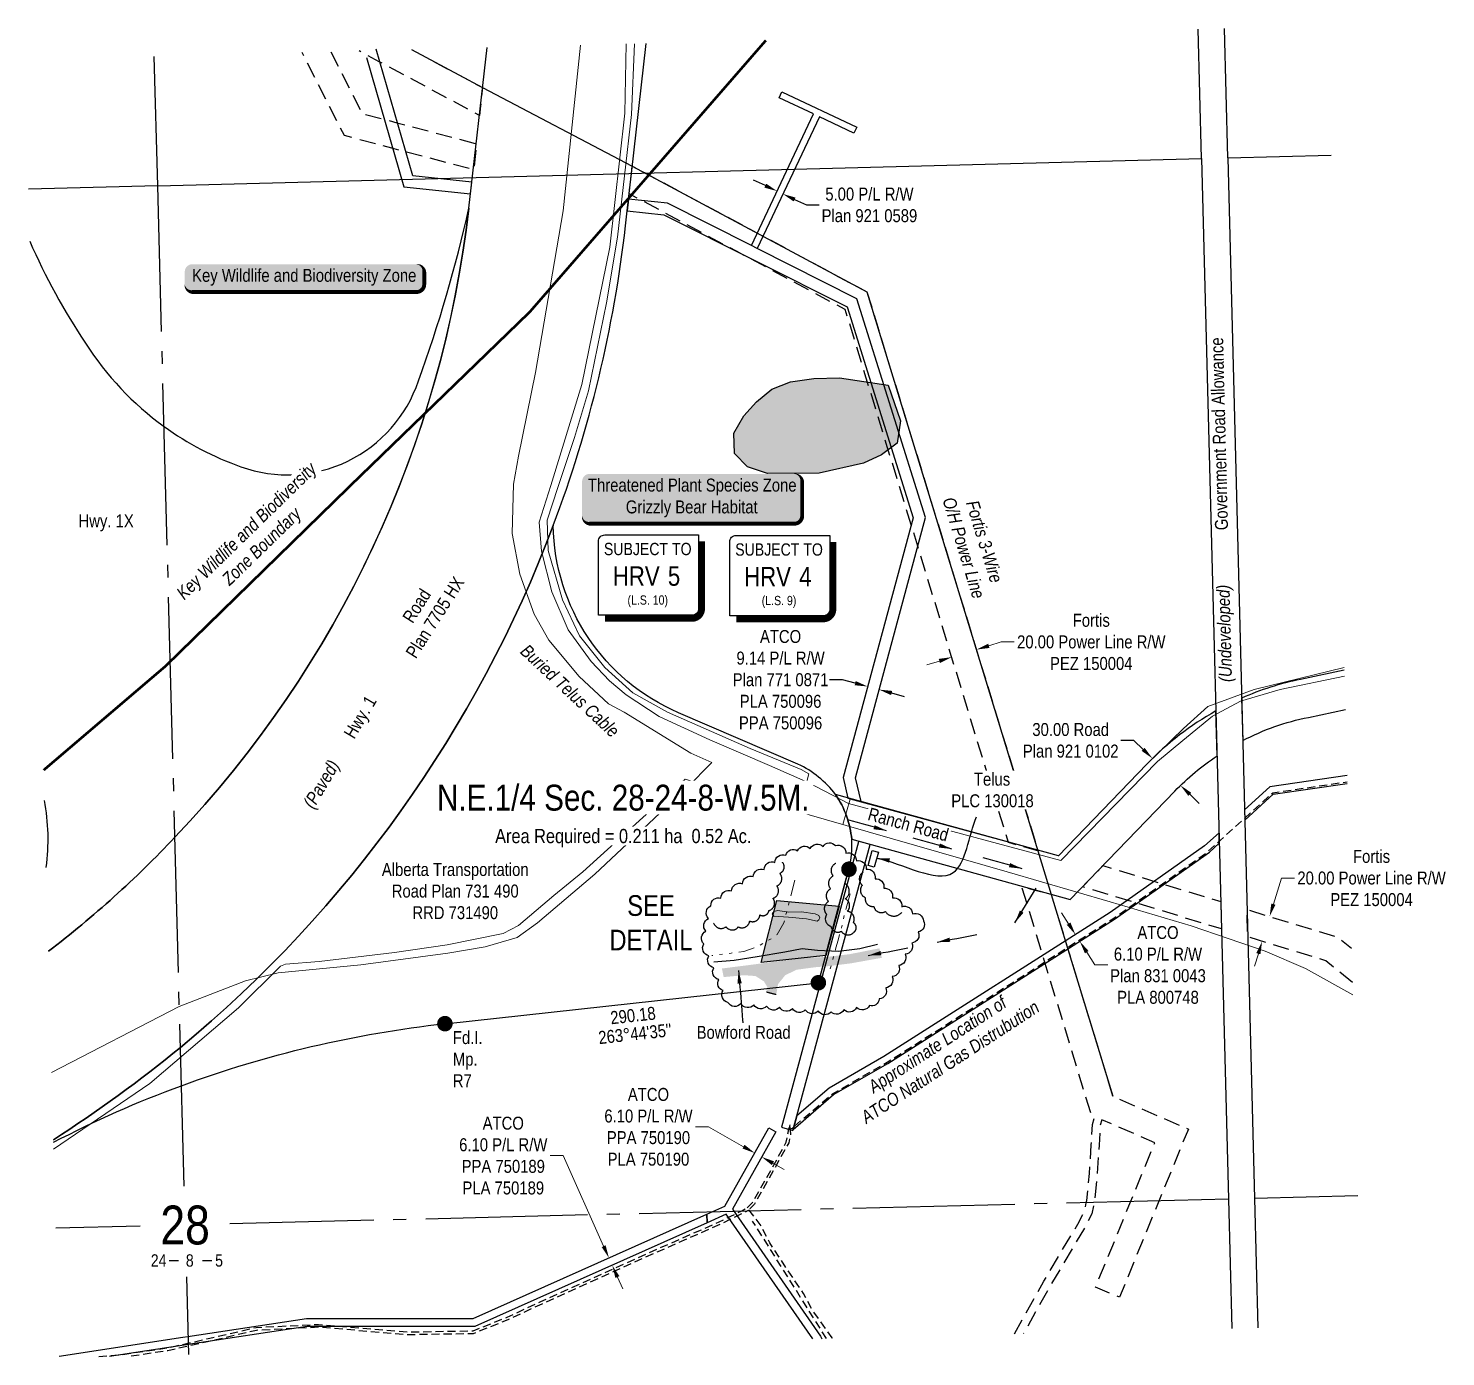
# Model space of a CAD drawing. Extents: x 635816 to 637841, y 5658887 to 5660818.
# Drawn here: x 635816 to 636911, y 5659793 to 5660818 of the extents above; entities that cross this region are included whole.
import ezdxf
from ezdxf.enums import TextEntityAlignment as Align

# ---------------------------------------------------------------- set-up
doc = ezdxf.new("R2010")
doc.units = 0
doc.header["$LTSCALE"] = 5
doc.header["$PDMODE"] = 34
doc.header["$PDSIZE"] = 0.03
for name, pattern in [('0', [1, 1, 0]), ('CENTERLINEX33', [6.5, 2.5, -1, 0.5, -1, 0.5, -1]), ('DASHDOT2', [12.7, 6.35, -3.175, 0, -3.175]), ('foc-FLOWLINE', [3.75, 2.5, -1.25]), ('foc-QUARTERLINE', [33, 25, -3, 2, -3]), ('UG_PIPE', [1.875, 1.25, -0.625])]:
    doc.linetypes.add(name, pattern=pattern)
doc.layers.get('Defpoints').update_dxf_attribs({"color": 9})
for name, color, linetype in [('10', 1, 'Continuous'), ('9', 3, 'Continuous'), ('AS-FENCE-DASH', 48, 'foc-FENCE-DASH'), ('AS-PIPE-UG', 44, 'UG_PIPE'), ('AS-PIPE-UG-T', 44, 'Continuous'), ('AS-POWER-OH-ATCO PIPELINES', 241, 'foc-OHPOWER'), ('AS-ROADS', 254, 'Continuous'), ('AS-WILDLIFE', 131, 'DASHDOT2'), ('AS-WILDLIFE-BLOCK', 131, 'Continuous'), ('C-RW', 13, 'Continuous'), ('C-SYMBOL', 7, 'Continuous'), ('CG-NOTES', 7, 'Continuous'), ('CTW', 7, 'Continuous'), ('DETAIL-T', 7, 'Continuous'), ('F-EZE', 190, 'foc-FLOWLINE'), ('F-RW', 190, 'Continuous'), ('L-AREAREQUIRED', 7, 'Continuous'), ('L-BD', 7, 'Continuous'), ('L-MON', 1, 'Continuous'), ('L-QSEC', 8, 'foc-QUARTERLINE'), ('L-ROAD-T', 7, 'Continuous'), ('L-SEC', 7, 'Continuous'), ('L-SECLBL', 7, 'Continuous'), ('L-TITLEDB', 4, 'Continuous'), ('L-TITLEDB-T', 4, 'Continuous'), ('P-TEMP WITHIN-BLACK', 5, 'Continuous'), ('PLA', 7, 'Continuous'), ('PROPOSED-SCOPE', 240, 'Continuous'), ('T-BUSH', 110, '0'), ('T-SLOPE', 48, 'Continuous'), ('T-WATER', 160, 'Continuous'), ('T-WATER-H', 133, 'Continuous')]:
    doc.layers.add(name, color=color, linetype=linetype)
for name, color, linetype, lineweight in [('AS-GENERAL', 48, 'Continuous', 18), ('C-RW-T', 13, 'Continuous', 9), ('EXISTING PIPE (EXIST OR HP)', 240, 'CENTERLINEX33', 20), ('F-RW-T', 190, 'Continuous', 9), ('T-TEXT', 48, 'Continuous', 18)]:
    doc.layers.add(name, color=color, linetype=linetype, lineweight=lineweight)
doc.layers.add('AS-TELUS-ATCO PIPELINES', color=7, linetype='foc-TEL', lineweight=9, true_color=0xff9c38)
doc.layers.add('P-GROUND DISTURBANCE-H', color=7, linetype='Continuous', true_color=0x999999)
doc.styles.add('100L', font='ARIALN.TTF', dxfattribs={"height": 11})
doc.styles.add('175L', font='ARIALN.TTF', dxfattribs={"height": 20})
doc.styles.add('240', font='ARIALN.TTF', dxfattribs={"height": 30})
doc.styles.add('3.6', font='ARIALN.TTF', dxfattribs={"height": 3.6})
doc.styles.add('80', font='ARIALN.TTF', dxfattribs={"height": 10})
doc.styles.add('80CG', font='ARIALN.TTF', dxfattribs={"height": 10})
doc.styles.add('80L', font='ARIALN.TTF', dxfattribs={"height": 10})
doc.styles.add('80LS', font='ARIALNI.TTF', dxfattribs={"height": 10})
doc.styles.add('foc-LtypeFont', font='ARIALN.TTF', dxfattribs={"height": 7.35})
doc.styles.add('HRV', font='ARIALN.TTF', dxfattribs={"height": 3})
doc.styles.add('SIMPLEX', font='ARIALN.TTF')
doc.linetypes.add('foc-FENCE-DASH', pattern='A,0.5,-0.5,1,-0.5,1,-0.5,1,-0.5,1,-0.5,["X",foc-LtypeFont,S=0.2,R=0,X=-0.625,Y=-0.75],-0.5', length=7.5)
doc.linetypes.add('foc-OHPOWER', pattern='A,10,-1,["O/P",foc-LtypeFont,S=0.2,R=0,X=-0.5,Y=-0.75],-3.25', length=14.25)
doc.linetypes.add('foc-TEL', pattern='A,2,-1,["T",foc-LtypeFont,S=0.2,R=0,X=-0.425,Y=-0.75],-1.24,8', length=12.24)
doc.dimstyles.new('Compass 5 000', dxfattribs={"dimscale": 5, "dimtxt": 9, "dimasz": 2, "dimexe": 0.2, "dimexo": 0.0625, "dimgap": 0.5, "dimtad": 0, "dimtih": 1, "dimtoh": 1, "dimzin": 0, "dimdsep": 46, "dimtxsty": '80CG', "dimcen": 0.1, "dimse1": 1, "dimse2": 1, "dimclrd": 256, "dimclrt": 256, "dimaunit": 1, "dimadec": 4, "dimazin": 0, "dimtfac": 0.06, "dimtofl": 0, "dimtmove": 0, "dimatfit": 1, "dimfxl": 0.2, "dimtolj": 1, "dimtzin": 0, "dimlwd": -1, "dimarcsym": 0})

# ---------------------------------------------------------------- blocks, each defined once
blk = doc.blocks.new('fdia')
at = {"color": 255, "const_width": 1}
blk.add_lwpolyline([(-0.5, 0, 1), (0.5, 0, 1)], format="xyb", close=True, dxfattribs=at)
blk = doc.blocks.new('Fdiaa')
blk.add_blockref('fdia', (0, 0))
blk = doc.blocks.new('fdib')
at = {"color": 1, "const_width": 1.6}
blk.add_lwpolyline([(-0.4, 0, 1), (0.4, 0, 1)], format="xyb", close=True, dxfattribs=at)
at = {"color": 1}
blk.add_circle((0, 0), 0.8, dxfattribs=at)
blk = doc.blocks.new('Fdibb')
blk.add_blockref('fdib', (0, 0))
blk = doc.blocks.new('fdicc')
for name in ['Fdibb', 'Fdiaa']:
    blk.add_blockref(name, (0, 0))
blk = doc.blocks.new('FDI')
blk.add_blockref('fdicc', (0, 0))
blk = doc.blocks.new('L-SECLBL')
at = {"layer": '9', "color": 7}
for p, q in [((-5.1, -27.8), (-12.3, -27.8)), ((20.7, -27.8), (13.5, -27.8))]:
    blk.add_line(p, q, dxfattribs=at)
at = {"layer": '10', "color": 2, "style": 'SIMPLEX'}
blk.add_attdef('SEC', text='', height=30, dxfattribs=at).set_placement((0, 0), align=Align.MIDDLE)
at = {"layer": '10', "color": 5, "style": '80L'}
blk.add_attdef('TWP', text='', height=9.5, dxfattribs=at).set_placement((-14.4, -27.4), align=Align.MIDDLE_RIGHT)
blk.add_attdef('RGE', text='', height=9.5, dxfattribs=at).set_placement((3.6, -27.4), align=Align.MIDDLE_CENTER)
blk.add_attdef('MER', text='', height=9.5, dxfattribs=at).set_placement((23.2, -27.4), align=Align.MIDDLE_LEFT)
blk = doc.blocks.new('*D510')
at = {"layer": 'Defpoints', "color": 0, "transparency": 16777216}
for p in [(636529, 5660333.8), (636548, 5660339.7), (636548.4, 5660338.4)]:
    blk.add_point(p, dxfattribs=at)
at = {"layer": 'F-RW-T', "transparency": 16777216}
for p, q in [((636558, 5660341.3), (636567.5, 5660344.3)), ((636567.5, 5660344.3), (636577.5, 5660344.3)), ((636519.8, 5660329.6), (636510.2, 5660326.7))]:
    blk.add_line(p, q, dxfattribs=at)
for points in [[(636557.5, 5660342.9), (636558.5, 5660339.7), (636548.4, 5660338.4)], [(636519.3, 5660331.2), (636520.3, 5660328), (636529.3, 5660332.6)]]:
    blk.add_solid(points, dxfattribs=at)
at = {"layer": 'F-RW-T', "transparency": 16777216, "insert": (636637.1, 5660344.3), "char_height": 10, "attachment_point": 5, "style": '80CG'}
blk.add_mtext('\\A1;Fortis\\P20.00 Power Line R/W\\PPEZ 150004', dxfattribs=at)
blk = doc.blocks.new('*D511')
at = {"layer": 'Defpoints', "color": 0, "transparency": 16777216}
for p in [(636774.8, 5660132.3), (636775.6, 5660132.1), (636769.8, 5660113)]:
    blk.add_point(p, dxfattribs=at)
at = {"layer": 'F-RW-T', "transparency": 16777216}
for p, q in [((636777.7, 5660141.9), (636783.9, 5660162)), ((636783.9, 5660162), (636793.9, 5660162)), ((636766.1, 5660103.6), (636763.1, 5660094.1))]:
    blk.add_line(p, q, dxfattribs=at)
for points in [[(636776.1, 5660142.4), (636779.3, 5660141.4), (636774.8, 5660132.3)], [(636764.5, 5660104.1), (636767.7, 5660103.2), (636769, 5660113.2)]]:
    blk.add_solid(points, dxfattribs=at)
at = {"layer": 'F-RW-T', "transparency": 16777216, "insert": (636853.5, 5660162), "char_height": 10, "attachment_point": 5, "style": '80CG'}
blk.add_mtext('\\A1;Fortis\\P20.00 Power Line R/W\\PPEZ 150004', dxfattribs=at)
blk = doc.blocks.new('*D512')
at = {"layer": 'C-RW', "transparency": 16777216}
for p, q in [((636445.1, 5660315.1), (636435.1, 5660315.1)), ((636454.8, 5660312.5), (636445.1, 5660315.1)), ((636482.9, 5660304.9), (636492.6, 5660302.3))]:
    blk.add_line(p, q, dxfattribs=at)
for points in [[(636455.2, 5660314.1), (636454.4, 5660310.9), (636464.5, 5660309.9)], [(636483.4, 5660306.5), (636482.5, 5660303.3), (636473.3, 5660307.5)]]:
    blk.add_solid(points, dxfattribs=at)
at = {"layer": 'Defpoints', "color": 0, "transparency": 16777216}
for p in [(636464.5, 5660309.9), (636458.6, 5660288.1), (636467.4, 5660285.7)]:
    blk.add_point(p, dxfattribs=at)
at = {"layer": 'C-RW', "transparency": 16777216, "insert": (636397.2, 5660315.1), "char_height": 10, "attachment_point": 5, "style": '80CG'}
blk.add_mtext('\\A1;ATCO\\P9.14 P/L R/W\\PPlan 771 0871\\PPLA 750096\\PPPA 750096', dxfattribs=at)
blk = doc.blocks.new('*D513')
at = {"layer": 'C-RW-T', "transparency": 16777216}
for p, q in [((636341.5, 5659969.9), (636331.5, 5659969.9)), ((636368.6, 5659954.6), (636341.5, 5659969.9)), ((636391.3, 5659941.8), (636400.1, 5659936.9))]:
    blk.add_line(p, q, dxfattribs=at)
for points in [[(636369.4, 5659956.1), (636367.8, 5659953.2), (636377.3, 5659949.7)], [(636392.2, 5659943.3), (636390.5, 5659940.4), (636382.6, 5659946.7)]]:
    blk.add_solid(points, dxfattribs=at)
at = {"layer": 'Defpoints', "color": 0, "transparency": 16777216}
for p in [(636377.3, 5659949.7), (636369.8, 5659936.4), (636375.1, 5659933.4)]:
    blk.add_point(p, dxfattribs=at)
at = {"layer": 'C-RW-T', "transparency": 16777216, "insert": (636295.2, 5659969.9), "char_height": 10, "attachment_point": 5, "style": '80CG'}
blk.add_mtext('\\A1;ATCO\\P6.10 P/L R/W\\PPPA 750190\\PPLA 750190', dxfattribs=at)
blk = doc.blocks.new('*D514')
at = {"layer": 'Defpoints', "color": 0, "transparency": 16777216}
for p in [(636684.3, 5660254.4), (636670.2, 5660239.8), (636691.8, 5660219)]:
    blk.add_point(p, dxfattribs=at)
at = {"layer": 'L-TITLEDB-T', "transparency": 16777216}
for p, q in [((636669.9, 5660268.3), (636659.9, 5660268.3)), ((636677.1, 5660261.4), (636669.9, 5660268.3)), ((636713.1, 5660226.7), (636720.3, 5660219.7))]:
    blk.add_line(p, q, dxfattribs=at)
for points in [[(636678.3, 5660262.6), (636676, 5660260.2), (636684.3, 5660254.4)], [(636714.3, 5660227.9), (636712, 5660225.5), (636705.9, 5660233.6)]]:
    blk.add_solid(points, dxfattribs=at)
at = {"layer": 'L-TITLEDB-T', "transparency": 16777216, "insert": (636621.2, 5660268.3), "char_height": 10, "attachment_point": 5, "style": '80CG'}
blk.add_mtext('\\A1;30.00 Road\\PPlan 921 0102', dxfattribs=at)
blk = doc.blocks.new('HRV')
blk.add_lwpolyline([(-35.1, 31.6), (37.2, 31.6), (37.2, -25.5, -0.414214), (32.2, -30.5), (-40.1, -30.5), (-40.1, 26.6, -0.414214)], format="xyb", close=True)
at = {"const_width": 5, "flags": 128}
blk.add_lwpolyline([(-35.1, -33), (32.2, -33, 0.414214), (39.7, -25.5), (39.7, 26.6)], format="xyb", dxfattribs=at)
at = {"style": '80L'}
blk.add_text('SUBJECT TO', height=9.5, dxfattribs=at).set_placement((-2, 13.1), align=Align.BOTTOM_CENTER)
blk.add_attdef('(N.W.1/4 00)', text='', height=7.12, dxfattribs=at).set_placement((-2, -24.4), align=Align.BOTTOM_CENTER)
at = {"layer": 'CTW', "color": 3, "style": 'HRV'}
blk.add_text('HRV', height=15, dxfattribs=at).set_placement((-10.9, -0.2), align=Align.MIDDLE_CENTER)
blk.add_attdef('0', text='', height=15, dxfattribs=at).set_placement((18.3, -0.2), align=Align.MIDDLE_CENTER)
blk = doc.blocks.new('*D519')
at = {"layer": 'C-RW', "transparency": 16777216}
for p, q in [((636385.5, 5660696.6), (636376.4, 5660700.9)), ((636408, 5660685.9), (636417.1, 5660681.7)), ((636417.1, 5660681.7), (636427.1, 5660681.7))]:
    blk.add_line(p, q, dxfattribs=at)
for points in [[(636386.2, 5660698.1), (636384.7, 5660695.1), (636394.5, 5660692.4)], [(636408.8, 5660687.4), (636407.3, 5660684.4), (636399, 5660690.2)]]:
    blk.add_solid(points, dxfattribs=at)
at = {"layer": 'Defpoints', "color": 0, "transparency": 16777216}
for p in [(636394.4, 5660692.2), (636398.9, 5660690), (636399, 5660690.2)]:
    blk.add_point(p, dxfattribs=at)
at = {"layer": 'C-RW', "transparency": 16777216, "insert": (636465.8, 5660681.7), "char_height": 10, "attachment_point": 5, "style": '80CG'}
blk.add_mtext('\\A1;5.00 P/L R/W\\PPlan 921 0589', dxfattribs=at)
blk = doc.blocks.new('*U520')
h = blk.add_hatch(color=255)
edge = h.paths.add_edge_path()
edge.add_line((-79, -20), (79, -20))
edge.add_arc((79, -14), 6, 270, 360)
edge.add_line((85, -14), (85, 12.5))
edge.add_arc((79, 12.5), 6, 0, 90)
edge.add_line((79, 18.5), (-79, 18.5))
edge.add_arc((-79, 12.5), 6, 90, 180)
edge.add_line((-85, 12.5), (-85, -14))
edge.add_arc((-79, -14), 6, 180, 270)
at = {"color": 131, "flags": 128}
blk.add_lwpolyline([(-79, -20, 3, 3, 0), (79, -20, 3, 3, 0.414214), (85, -14, 3, 3, 0), (85, 12.5, 3, 0, 0.414214), (79, 18.5, 0, 0, 0), (-79, 18.5, 0, 0, 0.414214), (-85, 12.5, 0, 0, 0), (-85, -14, 0, 3, 0.414214)], format="xyseb", close=True, dxfattribs=at)
at = {"color": 131, "style": '80'}
blk.add_attdef('ENTER_TEXT_001', (-36, -5), '', height=10, dxfattribs=at)
blk = doc.blocks.new('*U475')
h = blk.add_hatch(color=255)
edge = h.paths.add_edge_path()
edge.add_line((-86.5, -11.5), (86.5, -11.5))
edge.add_arc((86.5, -5.5), 6, 270, 360)
edge.add_line((92.5, -5.5), (92.5, 4))
edge.add_arc((86.5, 4), 6, 0, 90)
edge.add_line((86.5, 10), (-86.5, 10))
edge.add_arc((-86.5, 4), 6, 90, 180)
edge.add_line((-92.5, 4), (-92.5, -5.5))
edge.add_arc((-86.5, -5.5), 6, 180, 270)
at = {"color": 131, "flags": 128}
blk.add_lwpolyline([(-86.5, -11.5, 3, 3, 0), (86.5, -11.5, 3, 3, 0.414214), (92.5, -5.5, 3, 3, 0), (92.5, 4, 3, 0, 0.414214), (86.5, 10, 0, 0, 0), (-86.5, 10, 0, 0, 0.414214), (-92.5, 4, 0, 0, 0), (-92.5, -5.5, 0, 3, 0.414214)], format="xyseb", close=True, dxfattribs=at)
at = {"color": 131, "style": '80'}
blk.add_attdef('ENTER_TEXT_001', (-36, -5), '', height=10, dxfattribs=at)
blk = doc.blocks.new('*D541')
at = {"layer": 'C-RW-T', "transparency": 16777216}
for p, q in [((636229.4, 5659947.7), (636219.4, 5659947.7)), ((636260.6, 5659877.8), (636229.4, 5659947.7)), ((636271.3, 5659854), (636275.3, 5659844.8))]:
    blk.add_line(p, q, dxfattribs=at)
for points in [[(636262.1, 5659878.5), (636259.1, 5659877.1), (636264.7, 5659868.7)], [(636272.8, 5659854.6), (636269.7, 5659853.3), (636267.2, 5659863.1)]]:
    blk.add_solid(points, dxfattribs=at)
at = {"layer": 'Defpoints', "color": 0, "transparency": 16777216}
for p in [(636264.9, 5659868.8), (636267.2, 5659863.1), (636267.4, 5659863.2)]:
    blk.add_point(p, dxfattribs=at)
at = {"layer": 'C-RW-T', "transparency": 16777216, "insert": (636183.1, 5659947.7), "char_height": 10, "attachment_point": 5, "style": '80CG'}
blk.add_mtext('\\A1;ATCO\\P6.10 P/L R/W\\PPPA 750189\\PPLA 750189', dxfattribs=at)
blk = doc.blocks.new('*D546')
at = {"layer": 'C-RW-T', "transparency": 16777216}
for p, q in [((636619.6, 5660126.8), (636614.2, 5660135.2)), ((636633.6, 5660104.8), (636639.8, 5660094.9)), ((636639.8, 5660094.9), (636649.8, 5660094.9))]:
    blk.add_line(p, q, dxfattribs=at)
for points in [[(636621, 5660127.7), (636618.2, 5660125.9), (636624.9, 5660118.3)], [(636635, 5660105.7), (636632.2, 5660103.9), (636628.2, 5660113.2)]]:
    blk.add_solid(points, dxfattribs=at)
at = {"layer": 'Defpoints', "color": 0, "transparency": 16777216}
for p in [(636634.7, 5660124.5), (636637.9, 5660119.4), (636628.2, 5660113.2)]:
    blk.add_point(p, dxfattribs=at)
at = {"layer": 'C-RW-T', "transparency": 16777216, "insert": (636688.6, 5660094.9), "char_height": 10, "attachment_point": 5, "style": '80CG'}
blk.add_mtext('\\A1;ATCO\\P6.10 P/L R/W\\PPlan 831 0043\\PPLA 800748', dxfattribs=at)

msp = doc.modelspace()

# ---------------------------------------------------------------- hatches: boundary and pattern name
at = {"layer": 'AS-ROADS'}
h = msp.add_hatch(color=256, dxfattribs=at)
h.dxf.hatch_style = 1
h.paths.add_polyline_path([(636409.578, 5660091.229), (636424.076, 5660093.184), (636433.713, 5660093.962), (636451.668, 5660096.201), (636475.451, 5660100.454), (636473.492, 5660107.753), (636450.603, 5660103.256), (636432.875, 5660101.112), (636414.949, 5660100.304), (636394.835, 5660097.735), (636373.928, 5660094.98), (636351.915, 5660092.182), (636353.249, 5660085.567), (636369.071, 5660087.005), (636377.862, 5660086.359), (636384.406, 5660082.181), (636387.102, 5660077.701), (636386.188, 5660074.042), (636393.865, 5660072.048), (636395.249, 5660080.128), (636400.814, 5660087.016)])
at = {"layer": 'P-GROUND DISTURBANCE-H'}
h = msp.add_hatch(color=256, dxfattribs=at)
h.dxf.hatch_style = 1
h.paths.add_polyline_path([(636432.028, 5660102.152), (636382.337, 5660096.776), (636394.197, 5660144.798), (636442.322, 5660140.373)])
at = {"layer": 'T-WATER-H'}
h = msp.add_hatch(color=256, dxfattribs=at)
h.dxf.hatch_style = 1
h.paths.add_polyline_path([(636426.927, 5660474.657), (636387.174, 5660474.307), (636371.732, 5660479.573), (636361.652, 5660489.876), (636361.088, 5660505.578), (636368.85, 5660519.001), (636378.622, 5660529.811), (636390.361, 5660539.45), (636404.991, 5660545.079), (636422.828, 5660547.779), (636442.8, 5660548.284), (636480.182, 5660542.473), (636489.903, 5660514.917), (636487.141, 5660497.816), (636475.228, 5660488.659), (636461.129, 5660482.302)])

# ---------------------------------------------------------------- linework, layer by layer
at = {"layer": 'AS-FENCE-DASH', "flags": 128}
msp.add_lwpolyline([(636447.903, 5660162.123), (636439.187, 5660129.669), (636432.115, 5660103.438)], dxfattribs=at)
at = {"layer": 'AS-GENERAL', "flags": 128}
msp.add_lwpolyline([(636395.072, 5660136.939), (636391.98, 5660136.195), (636390.667, 5660134.521), (636392.117, 5660132.606), (636403.432, 5660131.912), (636417.239, 5660130.559), (636425.576, 5660128.822), (636426.69, 5660129.744), (636427.399, 5660131.399), (636426.747, 5660133.063), (636423.94, 5660134.421), (636413.277, 5660135.91), (636403.296, 5660135.774)], close=True, dxfattribs=at)
at = {"layer": 'AS-GENERAL', "const_width": 1, "flags": 128}
msp.add_lwpolyline([(636393.865, 5660072.048), (636386.188, 5660074.042)], dxfattribs=at)
at = {"layer": 'AS-PIPE-UG', "flags": 128}
for points in [[(636371.382, 5659907.466), (636375.498, 5659911.47), (636390.202, 5659937.081), (636401.598, 5659958.208), (636403.03, 5659965.307), (636403.651, 5659968.53)], [(636404.458, 5659970.003), (636404.47, 5659968.049), (636404.993, 5659964.92), (636403.497, 5659957.506), (636377.102, 5659910.24), (636372.777, 5659906.032)], [(636403.651, 5659968.53), (636404.61, 5659968.433), (636404.855, 5659968.409), (636406.305, 5659968.947), (636407.615, 5659970.22), (636407.935, 5659970.492)], [(636404.034, 5659969.947), (636403.925, 5659969.543), (636403.651, 5659968.53)], [(636404.454, 5659971.381), (636404.175, 5659970.427), (636404.077, 5659970.091), (636404.043, 5659969.976), (636404.034, 5659969.947)], [(635870.745, 5659792.504), (635887.985, 5659794.006), (635923.828, 5659799.291), (635954.29, 5659806.147), (635992.184, 5659815.055), (636040.549, 5659817.44), (636110.075, 5659811.598), (636159.75, 5659812.459), (636185.996, 5659822.918), (636212.218, 5659835.144), (636301.776, 5659875.49), (636349.667, 5659896.493), (636367.349, 5659905.206), (636371.382, 5659907.466)], [(636437.292, 5659806.592), (636436.971, 5659807.145), (636421.478, 5659828.812), (636414.869, 5659841.16), (636388.842, 5659880.285), (636381.519, 5659894.648), (636371.382, 5659907.466)], [(635895.727, 5659793.125), (635924.195, 5659797.322), (635954.739, 5659804.197), (635992.465, 5659813.066), (636040.515, 5659815.435), (636110.005, 5659809.597), (636160.151, 5659810.465), (636186.79, 5659821.081), (636213.051, 5659833.325), (636302.589, 5659873.662), (636350.511, 5659894.678), (636368.281, 5659903.435), (636372.36, 5659905.721)], [(636432.66, 5659806.477), (636375.615, 5659897.236)]]:
    msp.add_lwpolyline(points, dxfattribs=at)
at = {"layer": 'AS-TELUS-ATCO PIPELINES', "flags": 128}
for points in [[(636242.628, 5660805.054), (636229.346, 5660677.215), (636207.909, 5660552.414), (636194.973, 5660487.765), (636191.107, 5660466.198), (636190.063, 5660428.12), (636195.813, 5660396.518), (636207.067, 5660365.841), (636218.157, 5660345.624), (636241.808, 5660317.558), (636264.471, 5660296.538), (636276.545, 5660289.986), (636327.911, 5660258.469), (636344.115, 5660251.354)], [(636284.364, 5660806.146), (636282.056, 5660751.459), (636271.359, 5660656.963), (636262.802, 5660606.151), (636248.897, 5660538.263), (636238.209, 5660502.212), (636225.106, 5660463.68), (636217.09, 5660438.311), (636217.637, 5660415.004), (636228.859, 5660376.817), (636242.001, 5660349.114), (636261.431, 5660324.52), (636283.204, 5660304.934), (636309.828, 5660290.029), (636373.767, 5660262.091), (636413.092, 5660245.797), (636418.987, 5660242.433), (636411.417, 5660213.064)]]:
    msp.add_lwpolyline(points, dxfattribs=at)
at = {"layer": 'AS-WILDLIFE', "const_width": 1.999, "flags": 128}
msp.add_lwpolyline([(636385.88, 5660808.801), (636203.565, 5660599.122), (636068.968, 5660468.799), (635922.165, 5660325.48), (635828.211, 5660245.334)], dxfattribs=at)
at = {"layer": 'C-RW', "flags": 128}
for points in [[(636077.435, 5660795.483), (636106.214, 5660695.76), (636157.735, 5660690.215), (636158.764, 5660699.292), (636113.291, 5660704.188), (636085.071, 5660801.969)], [(636834.574, 5660241.286), (636774.881, 5660232.428), (636755.371, 5660214.754), (636755.577, 5660206.717), (636777.603, 5660226.671), (636834.733, 5660235.148)]]:
    msp.add_lwpolyline(points, dxfattribs=at)
for points in [[(636422.67, 5660751.939), (636396.006, 5660764.506), (636398.136, 5660769.025), (636455.956, 5660741.775), (636453.827, 5660737.256), (636427.19, 5660749.809), (636379.105, 5660648.134), (636374.641, 5660650.382)], [(636449.261, 5660223.809), (636459.305, 5660221.042), (636454.94, 5660239.473), (636509.083, 5660440.454), (636456.133, 5660609.344), (636379.105, 5660648.134), (636374.641, 5660650.382), (636309.802, 5660683.034), (636279.887, 5660686.254), (636278.858, 5660677.176), (636307.174, 5660674.127), (636448.571, 5660602.922), (636499.568, 5660440.26), (636445.516, 5660239.617)], [(636457.294, 5660189.898), (636397.966, 5659969.613), (636406.787, 5659967.237), (636409.791, 5659978.387), (636466.254, 5660188.035), (636457.14, 5660190.545)]]:
    msp.add_lwpolyline(points, close=True, dxfattribs=at)
at = {"layer": 'C-RW'}
msp.add_lwpolyline([(636735.722, 5660196.954), (636724.479, 5660186.77), (636651.738, 5660135.394), (636476.934, 5660024.175), (636434.598, 5659999.799), (636409.791, 5659978.387), (636406.965, 5659967.896), (636438.141, 5659994.807), (636480.092, 5660018.961), (636655.135, 5660130.331), (636728.297, 5660182.004), (636735.928, 5660188.917)], close=True, dxfattribs=at)
for points in [[(636422.221, 5659806.218), (636355.3, 5659902.442), (636340.488, 5659895.835), (636340.292, 5659902.475), (636354.199, 5659908.631), (636388.249, 5659969.154), (636393.566, 5659966.163), (636359.959, 5659906.427), (636362.321, 5659903.026), (636428.152, 5659808.373), (636429.07, 5659806.388)], [(635840.116, 5659792.962), (635935.767, 5659807.479), (635939.617, 5659808.063), (636031.285, 5659821.976), (636159.91, 5659821.868), (636340.292, 5659902.475), (636340.488, 5659895.835), (636161.208, 5659815.768), (636031.742, 5659815.875), (635939.779, 5659801.917), (635936.682, 5659801.447), (635879.13, 5659792.713)]]:
    msp.add_lwpolyline(points, dxfattribs=at)
at = {"layer": 'EXISTING PIPE (EXIST OR HP)', "flags": 128}
for points in [[(636408.291, 5660160.403), (636403.553, 5660142.307), (636399.727, 5660127.365), (636394.578, 5660118.481), (636393.214, 5660117.286), (636390.081, 5660115.233), (636383.828, 5660111.651), (636377.936, 5660108.519), (636368.914, 5660105.255), (636359.045, 5660104.069), (636344.161, 5660102.223)], [(636450.954, 5660149.9), (636447.274, 5660136.683), (636444.223, 5660123.666), (636441.896, 5660115.037), (636439.693, 5660107.149), (636434.986, 5660090.107)]]:
    msp.add_lwpolyline(points, dxfattribs=at)
at = {"layer": 'F-EZE', "flags": 128}
for points in [[(636049.957, 5660800.014), (636074.194, 5660752.249), (636090.641, 5660747.913), (636100.938, 5660745.199), (636162.587, 5660728.946), (636160.305, 5660708.873), (636107.4, 5660722.82), (636097.101, 5660725.534), (636060.423, 5660735.203), (636027.832, 5660799.435)], [(636112.316, 5660801.645), (636167.11, 5660772.281), (636166.26, 5660764.783), (636165.521, 5660758.263), (636164.686, 5660750.898), (636098.042, 5660786.611), (636087.335, 5660792.313), (636071.799, 5660800.585)], [(636577.729, 5659810.085), (636600.475, 5659850.827), (636626.671, 5659894.705), (636631.948, 5659904.834), (636633.25, 5659911.183), (636633.633, 5659913.058), (636635.726, 5659933.992), (636637.133, 5659956.151), (636637.939, 5659971.804), (636639.758, 5659977.813), (636637.223, 5659978.917), (636601.564, 5660096.026), (636599.721, 5660102.079), (636583.428, 5660155.59), (636590.896, 5660153.532), (636597.865, 5660151.612), (636606.24, 5660149.304), (636617.187, 5660113.202), (636619.071, 5660107.165), (636653.662, 5659993.565), (636712.042, 5659968.145), (636689.274, 5659912.578), (636658.903, 5659838.456), (636640.403, 5659846.035), (636667.446, 5659912.034), (636686.125, 5659957.624), (636645.354, 5659975.467), (636643.891, 5659970.767), (636643.121, 5659955.807), (636641.704, 5659933.503), (636639.571, 5659912.155), (636639.403, 5659911.336), (636637.655, 5659902.808), (636631.909, 5659891.78), (636605.67, 5659847.827), (636584.695, 5659810.258)], [(636838.695, 5660081.422), (636818.17, 5660098.195), (636757.912, 5660116.597), (636757.369, 5660137.659), (636827.772, 5660116.168), (636838.015, 5660107.797)]]:
    msp.add_lwpolyline(points, dxfattribs=at)
for points in [[(636463.886, 5660614.624), (636595.952, 5660183.093), (636587.503, 5660185.431), (636580.532, 5660187.361), (636573.13, 5660189.41), (636563.986, 5660219.439), (636503.12, 5660418.206), (636498.085, 5660434.651), (636447.181, 5660600.895), (636363.069, 5660645.978), (636289.884, 5660685.206), (636280.285, 5660690.351), (636281.144, 5660697.923), (636281.884, 5660704.444), (636282.075, 5660706.116), (636282.715, 5660711.766), (636292.722, 5660706.394), (636463.886, 5660614.624)], [(636737.09, 5660143.841), (636737.633, 5660122.771), (636630.412, 5660155.317), (636646.143, 5660171.631), (636737.09, 5660143.841)]]:
    msp.add_lwpolyline(points, close=True, dxfattribs=at)
at = {"layer": 'F-RW'}
msp.add_lwpolyline([(636467.871, 5660183.222), (636472.702, 5660181.92), (636469.578, 5660170.326), (636464.747, 5660171.627), (636467.871, 5660183.222)], close=True, dxfattribs=at)
at = {"layer": 'L-QSEC'}
for p, q in [((635916.335, 5660696.522), (635913.473, 5660796.444)), ((635936.661, 5659924.136), (635916.335, 5660696.522)), ((636743.01, 5659914.188), (635971.944, 5659895.014)), ((636842.942, 5659916.673), (636763.116, 5659914.688)), ((635902.708, 5659893.293), (635837.518, 5659891.672)), ((635938.502, 5659854.187), (635940.08, 5659794.228))]:
    msp.add_line(p, q, dxfattribs=at)
at = {"layer": 'L-SEC'}
for p, q in [((636722.3, 5660717.605), (636719.751, 5660817.535)), ((636742.406, 5660718.118), (636739.856, 5660818.061)), ((635916.335, 5660696.522), (636722.3, 5660717.605)), ((636722.3, 5660717.605), (636743.01, 5659914.188)), ((636742.406, 5660718.131), (636822.229, 5660720.219)), ((636742.406, 5660718.123), (636763.116, 5659914.706)), ((635916.335, 5660696.522), (635816.406, 5660693.908)), ((636743.01, 5659914.188), (636745.547, 5659814.258)), ((636763.116, 5659914.698), (636765.653, 5659814.758))]:
    msp.add_line(p, q, dxfattribs=at)
at = {"layer": 'L-TITLEDB'}
for points in [[(635835.723, 5659959.873, 0.02882362), (635933.841, 5660031.277, 0.13066422), (636221.706, 5660434.194, 0.06178584), (636277.546, 5660665.605), (636278.858, 5660677.176), (636279.887, 5660686.254), (636282.138, 5660706.091), (636293.519, 5660806.385)], [(635831.891, 5660105.488, 0.040491), (635929.572, 5660193.53, 0.16344893), (636156.502, 5660679.343), (636170.552, 5660803.169)], [(635817.461, 5660653.802, 0.04446596), (635860.553, 5660575.01, 0.09445494), (635921.225, 5660510.706, 0.07253349), (635980.526, 5660479.548, 0.42026986), (636117.562, 5660545.819, 0.03330766), (636156.502, 5660679.343, -0.16300497), (635929.572, 5660193.53, -0.040491), (635831.891, 5660105.488)], [(636439.659, 5660226.454, 0.1229524), (636410.604, 5660249.989), (636318.455, 5660289.641, -0.29551317), (636221.706, 5660434.194, -0.13066422), (635933.841, 5660031.277, -0.02882362), (635835.723, 5659959.873, -0.02882362)], [(636832.481, 5660322.5), (636798.609, 5660315.441, 0.05298992), (636753.15, 5660300.906), (636753.994, 5660268.123, -0.07381106), (636804.724, 5660286.094), (636833.266, 5660292.042)], [(635835.773, 5659957.981, -0.03284969), (635934.621, 5660001.653, -0.06150593), (636138.039, 5660049.591), (636426.387, 5660081.206), (636449.988, 5660168.839, 0.0846056), (636452.116, 5660191.93, 0.12637076), (636439.659, 5660226.454)], [(635830.186, 5660170.293, 0.08162616), (635828.826, 5660221.949, 0.08162616)]]:
    msp.add_lwpolyline(points, format="xyb", dxfattribs=at)
msp.add_lwpolyline([(636611.669, 5660179.065), (636439.659, 5660226.454, -0.12637076), (636452.116, 5660191.93), (636620.882, 5660145.434), (636701.62, 5660229.162, -0.05229389), (636734.188, 5660256.433), (636733.297, 5660291.027, 0.07422426), (636680.042, 5660249.97)], format="xyb", close=True, dxfattribs=at)
at = {"layer": 'P-TEMP WITHIN-BLACK'}
msp.add_lwpolyline([(636432.028, 5660102.152), (636382.337, 5660096.776), (636394.197, 5660144.798), (636442.322, 5660140.373), (636432.028, 5660102.152)], dxfattribs=at)
at = {"layer": 'PLA'}
msp.add_lwpolyline([(635840.116, 5659792.962), (635935.767, 5659807.479), (635939.617, 5659808.063), (636031.285, 5659821.976), (636159.91, 5659821.868), (636340.292, 5659902.475), (636340.488, 5659895.835), (636161.208, 5659815.768), (636031.742, 5659815.875), (635939.779, 5659801.917), (635936.682, 5659801.447), (635879.13, 5659792.713)], dxfattribs=at)
at = {"layer": 'PROPOSED-SCOPE', "flags": 128}
msp.add_lwpolyline([(636349.526, 5660083.593, -0.52056705), (636345.664, 5660092.813, -0.52056705), (636341.802, 5660102.033, -0.52056705), (636337.94, 5660111.253, -0.52056705), (636339.529, 5660121.024, -0.52056705), (636341.47, 5660130.83, -0.52056705), (636343.411, 5660140.636, -0.52056705), (636351.08, 5660146.592, -0.52056705), (636359.426, 5660152.094, -0.52056705), (636367.772, 5660157.596, -0.52056705), (636376.118, 5660163.098, -0.52056705), (636384.464, 5660168.599, -0.52056705), (636392.81, 5660174.101, -0.52056705), (636401.156, 5660179.603, -0.52056705), (636410.261, 5660183.161, -0.52056705), (636420.127, 5660184.768, -0.52056705), (636429.994, 5660186.374, -0.52056705), (636439.64, 5660187.063, -0.52056705), (636447.71, 5660181.164, -0.52056705), (636455.78, 5660175.265, -0.52056705), (636463.403, 5660168.867, -0.52056705), (636470.134, 5660161.477, -0.52056705), (636476.865, 5660154.086, -0.52056705), (636483.596, 5660146.696, -0.52056705), (636490.761, 5660139.814, -0.52056705), (636499.126, 5660134.341, -0.52056705), (636507.49, 5660128.868, -0.52056705), (636503.52, 5660120.48, -0.52056705), (636498.49, 5660111.842, -0.52056705), (636493.459, 5660103.204, -0.52056705), (636488.429, 5660094.565, -0.52056705), (636483.399, 5660085.927, -0.52056705), (636478.368, 5660077.288, -0.52056705), (636473.338, 5660068.65, -0.52056705), (636465.786, 5660063.661, -0.52056705), (636455.927, 5660062.009, -0.52056705), (636446.068, 5660060.358, -0.52056705), (636436.209, 5660058.706, -0.52056705), (636426.265, 5660059.419, -0.52056705), (636416.312, 5660060.354, -0.52056705), (636406.36, 5660061.289, -0.52056705), (636396.407, 5660062.224, -0.52056705), (636386.455, 5660063.159, -0.52056705), (636376.503, 5660064.094, -0.52056705), (636366.55, 5660065.028, -0.52056705), (636356.606, 5660065.975, -0.52056705), (636352.878, 5660075.25, -0.52056705)], format="xyb", close=True, dxfattribs=at)
at = {"layer": 'T-BUSH', "flags": 128}
for points in [[(636345.522, 5660127.207, 0.52056705), (636355.128, 5660124.44, 0.52056705), (636364.542, 5660124.291, 0.52056705), (636373.362, 5660128.816, 0.52056705), (636381.267, 5660133.569, 0.52056705), (636388.257, 5660136.909, 0.52056705), (636391.369, 5660146.372, 0.52056705), (636394.349, 5660155.895, 0.52056705), (636396.603, 5660165.634, 0.52056705), (636398.6, 5660174.266, 0.52056705)], [(636439.855, 5660173.323, 0.52056705), (636437.852, 5660163.53, 0.52056705), (636435.849, 5660153.736, 0.52056705), (636434.299, 5660143.863, 0.52056705), (636432.852, 5660133.972, 0.52056705), (636435.992, 5660124.856, 0.52056705), (636444.145, 5660120.95, 0.52056705), (636454.131, 5660120.499, 0.52056705), (636453.411, 5660127.58, 0.52056705), (636448.713, 5660136.404, 0.52056705), (636447.203, 5660146, 0.52056705), (636447.359, 5660157.49, 0.52056705)], [(636460.865, 5660166.497, 0.52056705), (636460.324, 5660156.516, 0.52056705), (636462.676, 5660146.977, 0.52056705), (636469.155, 5660140.18, 0.52056705), (636478.145, 5660136.21, 0.52056705), (636490.757, 5660135.657, 0.52056705)]]:
    msp.add_lwpolyline(points, format="xyb", dxfattribs=at)
at = {"layer": 'T-SLOPE', "flags": 128}
msp.add_lwpolyline([(636472.095, 5660110.697), (636458.367, 5660107.369), (636441.844, 5660105.426), (636425.658, 5660106.042), (636413.827, 5660107.403), (636400.406, 5660104.796), (636379.056, 5660101.307), (636361.394, 5660098.392), (636345.576, 5660096.992)], dxfattribs=at)
at = {"layer": 'T-WATER'}
msp.add_lwpolyline([(636426.927, 5660474.657), (636387.174, 5660474.307), (636371.732, 5660479.573), (636361.652, 5660489.876), (636361.088, 5660505.578), (636368.85, 5660519.001), (636378.622, 5660529.811), (636390.361, 5660539.45), (636404.991, 5660545.079), (636422.828, 5660547.779), (636442.8, 5660548.284), (636480.182, 5660542.473), (636489.903, 5660514.917), (636487.141, 5660497.816), (636475.228, 5660488.659), (636461.129, 5660482.302), (636426.927, 5660474.657)], close=True, dxfattribs=at)

# ---------------------------------------------------------------- block references
at = {"layer": 'AS-WILDLIFE-BLOCK'}
ref = msp.add_blockref('*U475', (636029.614, 5660625.971), dxfattribs=dict(at, xscale=0.99962684, yscale=0.99962684, zscale=0.99962684))
ref.add_attrib('ENTER_TEXT_001', 'Key Wildlife and Biodiversity Zone', (635942.873, 5660622.358), dxfattribs={"layer": '0', "color": 131, "height": 9.99627, "style": '80'})
ref = msp.add_blockref('*U520', (636328.909, 5660455.616), dxfattribs=dict(at, xscale=0.99962684, yscale=0.99962684, zscale=0.99962684))
ref.add_attrib('ENTER_TEXT_001', 'Threatened Plant Species Zone', (636248.479, 5660460.417), dxfattribs={"layer": '0', "color": 131, "height": 9.99627, "style": '80'})
ref.add_attrib('ENTER_TEXT_002', 'Grizzly Bear Habitat', (636277.711, 5660443.579), dxfattribs={"layer": '0', "color": 131, "height": 9.99627, "style": '80'})
at = {"layer": 'CG-NOTES', "color": 3, "xscale": 0.99962684, "yscale": 0.99962684, "zscale": 0.99962684}
for p, values in [((636296.655, 5660395.388), {'(N.W.1/4 00)': '(L.S. 10)', '0': '5'}), ((636398.021, 5660394.986), {'(N.W.1/4 00)': '(L.S. 9)', '0': '4'})]:
    msp.add_blockref('HRV', p, dxfattribs=at).add_auto_attribs(values)
at = {"layer": 'L-MON', "xscale": 5.000000000000002, "yscale": 5.000000000000002, "zscale": 5.000000000000002}
for p in [(636449.988, 5660168.839), (636426.387, 5660081.206)]:
    msp.add_blockref('FDI', p, dxfattribs=at)
at = {"layer": 'L-SECLBL', "xscale": 0.99962684, "yscale": 0.99962684, "zscale": 0.99962684}
msp.add_blockref('L-SECLBL', (635937.45, 5659894.157), dxfattribs=at).add_auto_attribs({'SEC': '28', 'TWP': '24', 'RGE': '8', 'MER': '5'})

# ---------------------------------------------------------------- texts
at = {"layer": 'AS-PIPE-UG-T', "insert": (636448.973, 5659994.348), "char_height": 10.00168, "attachment_point": 1, "rotation": 33.08608, "style": '80L'}
msp.add_mtext_dynamic_manual_height_columns('\\pi17.622,t147.64;{\\fArial Narrow|b0|i1|c0|p34;Approximate Location of \\P\\pi0.057921,t130.08;ATCO Natural Gas Distrubution}', width=160.30654, gutter_width=50.013, heights=[0], dxfattribs=at)
at = {"layer": 'AS-POWER-OH-ATCO PIPELINES', "insert": (636546.605, 5660419.392), "char_height": 9.99627, "width": 80.64288, "attachment_point": 5, "rotation": 287.016205, "style": '80CG'}
msp.add_mtext('\\A1;{\\fArial Narrow|b0|i1|c0|p34;Fortis 3-Wire\\PO/H Power Line}', dxfattribs=at)
at = {"layer": 'AS-TELUS-ATCO PIPELINES', "insert": (636234.551, 5660306.56), "char_height": 9.99627, "attachment_point": 5, "rotation": 317.153176, "style": '80CG'}
msp.add_mtext('\\A1;{\\fArial Narrow|b0|i1|c0|p34;Buried Telus Cable}', dxfattribs=at)
at = {"layer": 'DETAIL-T', "color": 3, "insert": (636297.123, 5660127.473), "char_height": 15.994, "width": 63.61238, "attachment_point": 5, "style": '80CG'}
msp.add_mtext('SEE\\PDETAIL', dxfattribs=at)
at = {"layer": 'L-BD', "style": '80L'}
for s, height, p in [('290.18', 9.9963, (636283.248, 5660055.959)), ("263°44'35''", 9.99627, (636284.801, 5660041.799))]:
    msp.add_text(s, height=height, rotation=6.257, dxfattribs=at).set_placement(p, align=Align.MIDDLE)
at = {"layer": 'L-ROAD-T', "style": '80L'}
msp.add_text('Government Road Allowance', height=9.99627, rotation=91.476583, dxfattribs=at).set_placement((636735.793, 5660504.998), align=Align.MIDDLE_CENTER)
at = {"layer": 'L-TITLEDB-T', "insert": (636123.339, 5660367.737), "char_height": 9.99627, "attachment_point": 5, "rotation": 57.583351, "style": '3.6'}
msp.add_mtext('\\A1;Road\\PPlan 7705 HX', dxfattribs=at)
at = {"layer": 'L-TITLEDB-T', "insert": (636146.015, 5660151.904), "char_height": 9.99627, "attachment_point": 5, "style": '3.6'}
msp.add_mtext('\\A1;Alberta Transportation\\PRoad Plan 731 490\\PRRD 731490', dxfattribs=at)
at = {"layer": 'T-TEXT', "style": '80LS'}
for s, height, rotation, p in [('(Undeveloped)', 9.99627, 91.476583, (636739.764, 5660350.919)), ('(Paved)', 9.9963, 59.482545, (636042.525, 5660234.515))]:
    msp.add_text(s, height=height, rotation=rotation, dxfattribs=at).set_placement(p, align=Align.MIDDLE_CENTER)

# ---------------------------------------------------------------- dimensions: what is measured, and where the dimension line sits
at = {"layer": 'C-RW'}
dim = msp.add_aligned_dim(p1=(636394.406, 5660692.175), p2=(636398.923, 5660690.039), distance=0.197, text='5.00 P/L R/W\\PPlan 921 0589', dimstyle='Compass 5 000', dxfattribs=at)
dim.commit()
dim.dimension.update_dxf_attribs({"geometry": '*D519', "text_midpoint": (636465.836, 5660681.666)})
dim = msp.add_linear_dim(base=(636464.454, 5660309.914), p1=(636467.406, 5660285.746), p2=(636458.584, 5660288.123), angle=164.922813, text='ATCO\\P9.14 P/L R/W\\PPlan 771 0871\\PPLA 750096\\PPPA 750096', dimstyle='Compass 5 000', dxfattribs=at)
dim.commit()
dim.dimension.update_dxf_attribs({"geometry": '*D512', "text_midpoint": (636397.196, 5660315.117), "dimtype": 161})
at = {"layer": 'C-RW-T'}
dim = msp.add_linear_dim(base=(636628.205, 5660113.197), p1=(636634.661, 5660124.529), p2=(636637.933, 5660119.386), angle=302.466188, text='ATCO\\P6.10 P/L R/W\\PPlan 831 0043\\PPLA 800748', dimstyle='Compass 5 000', dxfattribs=at)
dim.commit()
dim.dimension.update_dxf_attribs({"geometry": '*D546', "text_midpoint": (636688.556, 5660094.939), "dimtype": 161})
at = {"layer": 'F-RW-T'}
dim = msp.add_aligned_dim(p1=(636528.96, 5660333.823), p2=(636548.036, 5660339.661), distance=-1.313, text='Fortis\\P20.00 Power Line R/W\\PPEZ 150004', dimstyle='Compass 5 000', dxfattribs=at)
dim.commit()
dim.dimension.update_dxf_attribs({"geometry": '*D510', "text_midpoint": (636637.139, 5660344.259)})
dim = msp.add_linear_dim(base=(636774.813, 5660132.328), p1=(636769.779, 5660112.962), p2=(636775.614, 5660132.084), angle=73.030292, text='Fortis\\P20.00 Power Line R/W\\PPEZ 150004', dimstyle='Compass 5 000', dxfattribs=at)
dim.commit()
dim.dimension.update_dxf_attribs({"geometry": '*D511', "text_midpoint": (636853.455, 5660161.978), "dimtype": 161})
at = {"layer": 'L-TITLEDB-T'}
dim = msp.add_linear_dim(base=(636684.337, 5660254.424), p1=(636691.781, 5660218.959), p2=(636670.203, 5660239.767), angle=136.041043, text='30.00 Road\\PPlan 921 0102', dimstyle='Compass 5 000', dxfattribs=at)
dim.commit()
dim.dimension.update_dxf_attribs({"geometry": '*D514', "text_midpoint": (636621.236, 5660268.306), "dimtype": 161})

# ---------------------------------------------------------------- leaders
at = {"layer": 'T-WATER', "path_type": 1}
for points in [[(636583.611, 5660169.262), (636553.613, 5660177.671)], [(636578.128, 5660127.565), (636594.463, 5660154.094)], [(636518.103, 5660112.511), (636548.69, 5660118.43)], [(636464.873, 5660102.21), (636495.461, 5660108.129)]]:
    msp.add_leader(points, dimstyle='Compass 5 000', override={"dimgap": 0.5, "dimtad": 0}, dxfattribs=at)

# ---------------------------------------------------------------- next in the draw order: texts
at = {"layer": 'AS-WILDLIFE', "insert": (635991.605, 5660423.1), "char_height": 9.99627, "attachment_point": 5, "rotation": 44.312026, "style": '240', "bg_fill": 3, "box_fill_scale": 1.15, "bg_fill_color": 256, "bg_fill_true_color": 256, "bg_fill_transparency": 0}
msp.add_mtext_dynamic_manual_height_columns('{\\fArial Narrow|b0|i1|c0|p34;Key Wildlife and Biodiversity\\PZone Boundary}', width=144.69754, gutter_width=45, heights=[0], dxfattribs=at)
at = {"layer": 'L-MON', "insert": (636144.176, 5660043.849), "char_height": 9.9963, "attachment_point": 1, "style": '80L', "bg_fill": 2}
msp.add_mtext_dynamic_manual_height_columns('Fd.I.\\PMp.\\PR7', width=35.68663, gutter_width=50, heights=[0], dxfattribs=at)
at = {"layer": 'L-ROAD-T', "attachment_point": 2, "style": '80L', "bg_fill": 2}
for s, insert, char_height, width in [('Hwy. 1X', (635876.47, 5660442.777), 9.9964, 47.22478), ('Bowford Road', (636368.677, 5660047.899), 9.99638, 71.82024)]:
    msp.add_mtext(s, dxfattribs=dict(at, insert=insert, char_height=char_height, width=width))
at = {"layer": 'L-ROAD-T', "insert": (636068.282, 5660288.896), "char_height": 9.9964, "width": 47.22478, "attachment_point": 2, "rotation": 59.482545, "style": '80L', "bg_fill": 2}
msp.add_mtext('Hwy. 1', dxfattribs=at)

# ---------------------------------------------------------------- next in the draw order: linework, layer by layer
at = {"layer": 'AS-PIPE-UG', "flags": 128}
msp.add_lwpolyline([(636407.935, 5659970.492), (636437.404, 5659995.533), (636479.536, 5660019.799), (636654.464, 5660131.125), (636727.408, 5660182.657), (636777.253, 5660227.823), (636834.701, 5660236.355)], dxfattribs=at)
at = {"layer": 'AS-POWER-OH-ATCO PIPELINES', "flags": 128}
msp.add_lwpolyline([(636112.118, 5660801.64), (636167.11, 5660772.281), (636282.715, 5660711.766), (636463.886, 5660614.624), (636595.952, 5660183.093), (636606.24, 5660149.304), (636619.071, 5660107.165), (636653.662, 5659993.565)], dxfattribs=at)
at = {"layer": 'AS-TELUS-ATCO PIPELINES', "flags": 128}
msp.add_lwpolyline([(635831.891, 5660105.488, 0.040491), (635929.572, 5660193.53, 0.16344893), (636156.502, 5660679.343), (636170.552, 5660803.169)], format="xyb", dxfattribs=at)
msp.add_lwpolyline([(635834.357, 5660011.793), (635932.91, 5660062.756), (635984.17, 5660082.68), (636009.256, 5660088.847), (636073.181, 5660094.912), (636140.172, 5660104), (636169.221, 5660108.877), (636193.885, 5660116.03), (636209.625, 5660127.547), (636253.696, 5660165.029), (636324.729, 5660231.554), (636344.115, 5660251.354)], dxfattribs=at)

# ---------------------------------------------------------------- next in the draw order: block references
at = {"layer": 'L-MON', "xscale": 5.000000000000002, "yscale": 5.000000000000002, "zscale": 5.000000000000002}
msp.add_blockref('FDI', (636138.039, 5660049.591), dxfattribs=at)

# ---------------------------------------------------------------- next in the draw order: dimensions: what is measured, and where the dimension line sits
at = {"layer": 'C-RW-T'}
for base, p1, p2, angle, text, picture, middle in [((636377.312, 5659949.714), (636375.122, 5659933.379), (636369.805, 5659936.37), 150.638791, 'ATCO\\P6.10 P/L R/W\\PPPA 750190\\PPLA 750190', '*D513', (636295.193, 5659969.859)), ((636267.177, 5659863.094), (636264.931, 5659868.799), (636267.428, 5659863.206), 294.065822, 'ATCO\\P6.10 P/L R/W\\PPPA 750189\\PPLA 750189', '*D541', (636183.1, 5659947.661))]:
    dim = msp.add_linear_dim(base=base, p1=p1, p2=p2, angle=angle, text=text, dimstyle='Compass 5 000', dxfattribs=at)
    dim.commit()
    dim.dimension.update_dxf_attribs({"geometry": picture, "text_midpoint": middle, "dimtype": 161})

# ---------------------------------------------------------------- next in the draw order: leaders
at = {"layer": 'L-ROAD-T', "path_type": 1}
msp.add_leader([(636364.756, 5660090.629), (636368.057, 5660050.332)], dimstyle='Compass 5 000', override={"dimgap": 0.5, "dimtad": 0}, dxfattribs=at)

# ---------------------------------------------------------------- next in the draw order: texts
at = {"layer": 'F-RW-T', "insert": (636494.344, 5660243.35), "char_height": 9.99627, "attachment_point": 1, "style": '175L', "bg_fill": 3, "box_fill_scale": 1.15, "bg_fill_color": 256, "bg_fill_true_color": 256, "bg_fill_transparency": 0}
msp.add_mtext_dynamic_manual_height_columns('\\pi52.142;Telus\\P\\pi34.646;PLC 130018', width=131.55975, gutter_width=100, heights=[0], dxfattribs=at)

# ---------------------------------------------------------------- next in the draw order: linework, layer by layer
at = {"layer": 'AS-TELUS-ATCO PIPELINES', "flags": 128}
for points in [[(636278.098, 5660805.982), (636276.96, 5660752.665), (636265.247, 5660649.209), (636243.753, 5660543.142), (636219.826, 5660465.188), (636210.706, 5660436.796), (636212.707, 5660414.379), (636220.655, 5660383.001), (636233.304, 5660353.594), (636250.918, 5660329.205), (636265.137, 5660314.211), (636277.933, 5660303.389), (636303.548, 5660286.729), (636342.571, 5660268.634), (636388.654, 5660248.828), (636418.533, 5660235.795), (636449.674, 5660219.57), (636613.667, 5660175.57), (636688.223, 5660251.986), (636707.689, 5660268.298), (636730.603, 5660287.128), (636752.338, 5660298.679), (636783.06, 5660307.67), (636832.599, 5660317.927)], [(636445.207, 5660203.353), (636451.063, 5660222.873), (636611.669, 5660179.065), (636680.042, 5660249.97), (636708.371, 5660277.413), (636727.16, 5660294.558), (636762.85, 5660307.649), (636832.425, 5660324.653)], [(635835.911, 5659952.762), (635910.277, 5660003.296), (635978.678, 5660061.729), (636011.196, 5660093.973), (636014.849, 5660095.421), (636040.987, 5660097.505), (636099.21, 5660104.414), (636139.781, 5660110.505), (636183.107, 5660119.178), (636194.864, 5660125.466), (636222.093, 5660148.467), (636244.512, 5660166.922), (636323.628, 5660238.293), (636572.223, 5660166.849), (636651.617, 5660143.549), (636714.165, 5660125.185), (636771.299, 5660105.529), (636802.551, 5660092.106), (636838.941, 5660071.9)]]:
    msp.add_lwpolyline(points, dxfattribs=at)

# ---------------------------------------------------------------- next in the draw order: texts
at = {"layer": 'C-SYMBOL', "color": 3, "insert": (636275.732, 5660234.094), "char_height": 19.99254, "width": 287.68251, "attachment_point": 2, "style": '175L', "bg_fill": 3, "box_fill_scale": 1.15, "bg_fill_color": 256, "bg_fill_true_color": 256, "bg_fill_transparency": 0}
msp.add_mtext('N.E.1/4 Sec. 28-24-8-W.5M.', dxfattribs=at)
at = {"layer": 'L-AREAREQUIRED', "color": 5, "insert": (636275.747, 5660199.961), "char_height": 10.9959, "width": 197.86611, "attachment_point": 2, "style": '100L', "bg_fill": 3, "box_fill_scale": 1.15, "bg_fill_color": 256, "bg_fill_true_color": 256, "bg_fill_transparency": 0}
msp.add_mtext('Area Required = 0.211 ha  0.52 Ac.', dxfattribs=at)
at = {"layer": 'L-ROAD-T', "insert": (636497.179, 5660208.222), "char_height": 9.9964, "width": 62.91487, "attachment_point": 2, "rotation": 344.597237, "style": '80L', "bg_fill": 3, "box_fill_scale": 1.15, "bg_fill_color": 256, "bg_fill_true_color": 256, "bg_fill_transparency": 0}
msp.add_mtext('Ranch Road', dxfattribs=at)

# ---------------------------------------------------------------- next in the draw order: leaders
at = {"layer": 'F-RW-T', "path_type": 1}
msp.add_leader([(636471.493, 5660177.434), (636530.485, 5660166.203), (636548.459, 5660209.371)], dimstyle='Compass 5 000', override={"dimgap": 0.5, "dimtad": 0}, dxfattribs=at)
at = {"layer": 'T-WATER', "path_type": 1}
for points in [[(636479.044, 5660198.575), (636449.046, 5660206.984)], [(636529.474, 5660184.438), (636499.475, 5660192.848)]]:
    msp.add_leader(points, dimstyle='Compass 5 000', override={"dimgap": 0.5, "dimtad": 0}, dxfattribs=at)

doc.saveas('drawing.dxf')
